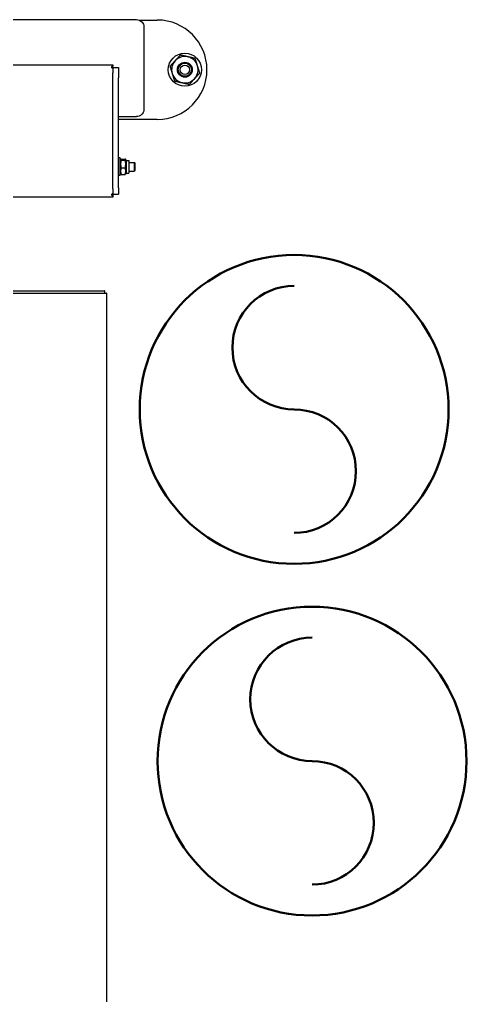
# Model space of a CAD drawing. Extents: x -3873 to 164127, y 7129 to 96529.
# Drawn here: x 55029 to 55434, y 45595 to 46479 of the extents above; entities that cross this region are included whole.
import ezdxf

# ---------------------------------------------------------------- set-up
doc = ezdxf.new("R2010")
doc.units = 0
doc.layers.add('CONSUMPTION', color=1, linetype='CONTINUOUS')
doc.layers.add('KROMEKA', color=1, linetype='CONTINUOUS')
doc.layers.add('LAYOUT Kromeka', color=1, linetype='CONTINUOUS', lineweight=5)
doc.layers.add('Sketch Geometry (ISO)', color=7, linetype='CONTINUOUS', lineweight=25)
doc.layers.get('CONSUMPTION').off()

# ---------------------------------------------------------------- blocks, each defined once
blk = doc.blocks.new('Motor')
at = {"layer": 'Sketch Geometry (ISO)', "color": 1, "lineweight": 50, "true_color": 0xff0000}
blk.add_circle((0, 0), 2, dxfattribs=at)
for centre, start, end in [((0.8, 0), 0, 180), ((-0.8, 0), 180, 0)]:
    blk.add_arc(centre, 0.8, start, end, dxfattribs=at)
blk = doc.blocks.new('KD21-ara_yolma-64')
at = {"layer": 'KROMEKA', "color": 0}
for p, q in [((4299, -760), (4299, 1490)), ((4419.02, 1490), (4419.02, -760)), ((4460, -597.93), (4460, -781.36)), ((4214, -644.75), (4214, -752.44)), ((4212, -646.17), (4212, -753.86)), ((4212, -754.1), (2287.5, -754.1)), ((4212, -752.6), (4214, -752.6)), ((4212, -754.1), (4212, -753.86)), ((4214, -752.6), (4214, -752.44)), ((4300.23, -760), (4299, -760)), ((4302.32, -760), (4300.23, -760)), ((4301.52, -760), (4301.52, -765)), ((4306.4, -760), (4302.32, -760)), ((4306.4, -760), (4411.62, -760)), ((4415.7, -760), (4411.62, -760)), ((4415.7, -760), (4417.79, -760)), ((4416.52, -760), (4416.52, -765)), ((4419.02, -760), (4417.79, -760)), ((4307.52, -765), (4301.52, -765)), ((4307.52, -765), (4407.02, -765)), ((4318.52, -766.6), (4318.52, -765)), ((4318.52, -766.6), (4334.52, -766.6)), ((4319.57, -767.58), (4319.57, -771.12)), ((4320.72, -766.6), (4319.96, -767.04)), ((4325.49, -767.58), (4325.49, -771.12)), ((4332.32, -766.6), (4333.08, -767.04)), ((4332.44, -767.58), (4332.44, -771.12)), ((4333.47, -767.58), (4333.47, -771.12)), ((4334.52, -766.6), (4334.52, -765)), ((4369.5, -800.28), (4369.5, -765)), ((4372, -765), (4372, -781.36)), ((4416.52, -765), (4407.02, -765)), ((4320.72, -772.1), (4319.96, -771.66)), ((4332.32, -772.1), (4320.72, -772.1)), ((4320.72, -772.1), (4320.72, -774.6)), ((4332.32, -774.6), (4320.72, -774.6)), ((4322.52, -774.6), (4322.52, -779.5)), ((4330.52, -774.6), (4330.52, -779.5)), ((4332.32, -772.1), (4333.08, -771.66)), ((4332.32, -772.1), (4332.32, -774.6)), ((4322.52, -779.5), (4330.52, -779.5)), ((4323.02, -780), (4322.52, -779.5)), ((4330.02, -780), (4323.02, -780)), ((4330.02, -780), (4330.52, -779.5)), ((4459.5, -783.89), (4459.5, -800.28)), ((4453.6, -788.17), (4378.4, -788.17))]:
    blk.add_line(p, q, dxfattribs=at)
for radius in [15, 6.77, 6, 4.25]:
    blk.add_circle((4414.5, -825.28), radius, dxfattribs=at)
for centre, radius, start, end in [((4414.5, -800.28), 45, 180, 0), ((4414.5, -825.28), 12, 107.22996, 167.22996), ((4414.5, -825.28), 12, 47.22996, 107.22996), ((4414.5, -825.28), 12, 167.22996, 227.22996), ((4414.5, -825.28), 12, 347.22996, 47.22996), ((4414.5, -825.28), 12, 287.22996, 347.22996), ((4414.5, -825.28), 12, 227.22996, 287.22996)]:
    blk.add_arc(centre, radius, start, end, dxfattribs=at)
for points, knots in [([(4300.23, -760), (4300.23, -759.95), (4300.23, -759.87), (4300.26, -759.73), (4300.27, -759.67), (4300.31, -759.55), (4300.34, -759.49), (4300.42, -759.35), (4300.49, -759.27), (4300.66, -759.13), (4300.76, -759.07), (4300.98, -759.01), (4301.08, -759), (4301.3, -759), (4301.42, -759.02), (4301.71, -759.11), (4301.87, -759.2), (4302.07, -759.39), (4302.15, -759.48), (4302.24, -759.63), (4302.26, -759.69), (4302.32, -759.86), (4302.32, -759.94), (4302.32, -760)], [0, 0, 0, 0, 0.0158099, 0.0158099, 0.0263793, 0.0263793, 0.0394497, 0.0394497, 0.0602505, 0.0602505, 0.084581, 0.084581, 0.1061004, 0.1061004, 0.1288517, 0.1288517, 0.1615166, 0.1615166, 0.180803, 0.180803, 0.1920874, 0.1920874, 0.2095613, 0.2095613, 0.2095613, 0.2095613]), ([(4415.7, -760), (4415.7, -759.95), (4415.7, -759.87), (4415.74, -759.73), (4415.77, -759.67), (4415.83, -759.55), (4415.87, -759.49), (4415.98, -759.35), (4416.07, -759.27), (4416.29, -759.13), (4416.42, -759.07), (4416.65, -759.01), (4416.77, -759), (4416.99, -759), (4417.1, -759.02), (4417.34, -759.11), (4417.47, -759.2), (4417.62, -759.39), (4417.67, -759.48), (4417.74, -759.63), (4417.75, -759.69), (4417.79, -759.86), (4417.79, -759.94), (4417.79, -760)], [0, 0, 0, 0, 0.0158099, 0.0158099, 0.0263793, 0.0263793, 0.0394497, 0.0394497, 0.0602505, 0.0602505, 0.084581, 0.084581, 0.1061004, 0.1061004, 0.1288517, 0.1288517, 0.1615166, 0.1615166, 0.180803, 0.180803, 0.1920874, 0.1920874, 0.2095613, 0.2095613, 0.2095613, 0.2095613]), ([(4378.4, -788.17), (4377.05, -788.17), (4375.77, -787.69), (4374.4, -786.66), (4374.09, -786.36), (4372.66, -784.77), (4372, -783.06), (4372, -781.36)], [0, 0, 0, 0, 0.375, 0.375, 0.5, 0.5, 1, 1, 1, 1]), ([(4460, -781.36), (4460, -783.27), (4459.12, -785.17), (4457.68, -786.44), (4456.54, -787.44), (4455.07, -788.05), (4453.6, -788.17)], [0, 0, 0, 0, 0.880352, 0.880352, 0.880352, 1.570796, 1.570796, 1.570796, 1.570796])]:
    blk.add_open_spline(points, degree=3, knots=knots, dxfattribs=at)
for points, weights in [([(4325.49, -767.58), (4322.53, -766.5), (4319.57, -767.58)], [1, 1.15470053838, 1]), ([(4319.57, -767.58), (4319.77, -767.15), (4319.96, -767.04)], [1, 1.05745103546, 1.0722309657]), ([(4332.44, -767.58), (4328.97, -766.5), (4325.49, -767.58)], [1, 1.15470053838, 1]), ([(4333.47, -767.58), (4332.96, -766.5), (4332.44, -767.58)], [1, 1.15470053838, 1]), ([(4319.96, -771.66), (4319.77, -771.55), (4319.57, -771.12)], [1.07223096568, 1.05745103543, 1]), ([(4319.57, -771.12), (4322.53, -772.2), (4325.49, -771.12)], [1, 1.15470053838, 1]), ([(4325.49, -771.12), (4328.97, -772.2), (4332.44, -771.12)], [1, 1.15470053838, 1]), ([(4332.44, -771.12), (4332.96, -772.2), (4333.47, -771.12)], [1, 1.15470053838, 1]), ([(4410.95, -813.82), (4407.87, -814.77), (4404.33, -815.87)], [1, 1.0379548495, 1]), ([(4417.56, -811.77), (4414.02, -812.87), (4410.95, -813.82)], [1, 1.0379548495, 1]), ([(4422.65, -816.47), (4420.29, -814.29), (4417.56, -811.77)], [1, 1.0379548495, 1]), ([(4402.8, -822.63), (4402.09, -825.77), (4401.27, -829.39)], [1, 1.0379548495, 1]), ([(4404.33, -815.87), (4403.51, -819.5), (4402.8, -822.63)], [1, 1.0379548495, 1]), ([(4427.73, -821.18), (4425.01, -818.66), (4422.65, -816.47)], [1, 1.0379548495, 1]), ([(4426.2, -827.94), (4426.91, -824.8), (4427.73, -821.18)], [1, 1.0379548495, 1]), ([(4401.27, -829.39), (4403.99, -831.91), (4406.35, -834.09)], [1, 1.0379548495, 1]), ([(4424.67, -834.69), (4425.49, -831.07), (4426.2, -827.94)], [1, 1.0379548495, 1]), ([(4406.35, -834.09), (4408.71, -836.28), (4411.44, -838.8)], [1, 1.0379548495, 1]), ([(4411.44, -838.8), (4414.98, -837.7), (4418.05, -836.74)], [1, 1.0379548495, 1]), ([(4418.05, -836.74), (4421.13, -835.79), (4424.67, -834.69)], [1, 1.0379548495, 1])]:
    blk.add_rational_spline(points, weights, degree=2, dxfattribs=at)
at = {"layer": 'CONSUMPTION', "xscale": 70, "yscale": 70, "zscale": 70}
for p in [(4106.53, -924.37), (3787.7, -940.58)]:
    blk.add_blockref('Motor', p, dxfattribs=at)

msp = doc.modelspace()

# ---------------------------------------------------------------- block references
at = {"layer": 'LAYOUT Kromeka', "ltscale": 20, "rotation": 89.99999999999999}
msp.add_blockref('KD21-ara_yolma-64', (54353.46, 42019.41), dxfattribs=at)

doc.saveas('drawing.dxf')
